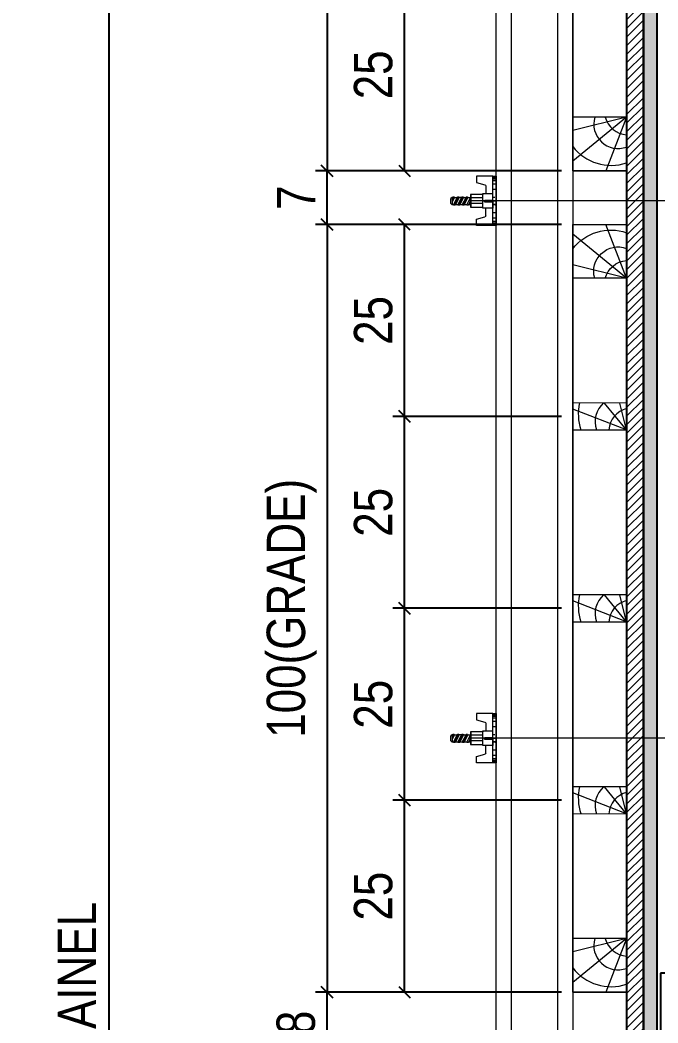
# Model space of a CAD drawing. Header units: millimetres. Extents: x 13777 to 27878, y -21631 to 6985.
# Drawn here: x 23317.3 to 23483.7, y -1618.7 to -1357.5 of the extents above; entities that cross this region are included whole.
import ezdxf

# ---------------------------------------------------------------- set-up
doc = ezdxf.new("R2010")
doc.units = ezdxf.units.MM
for name, color, linetype in [('CHAPA', 1, 'Continuous'), ('COTA', 241, 'Continuous'), ('SARRAFO', 251, 'Continuous')]:
    doc.layers.add(name, color=color, linetype=linetype)
for name, color, linetype, lineweight in [('Hachura', 251, 'Continuous', 9), ('Madeira', 126, 'Continuous', 18), ('Perfil Metálico', 224, 'Continuous', 18)]:
    doc.layers.add(name, color=color, linetype=linetype, lineweight=lineweight)
doc.styles.add('COTA TECNICA 2X', font='techl___.ttf', dxfattribs={"height": 10})
doc.styles.add('ROMANS', font='romans.shx')
doc.dimstyles.new('SECAO PILAR', dxfattribs={"dimtxt": 10, "dimasz": 3, "dimexe": 3, "dimexo": 3, "dimgap": 3, "dimtad": 1, "dimdec": 1, "dimlfac": 0.5, "dimzin": 12, "dimdsep": 46, "dimtxsty": 'COTA TECNICA 2X', "dimblk1": 'OBLIQUE', "dimblk2": 'OBLIQUE', "dimsah": 1, "dimcen": 0.9, "dimclrd": 256, "dimclre": 256, "dimclrt": 256, "dimadec": 1, "dimazin": 3, "dimtfac": 1, "dimtdec": 1, "dimtmove": 0, "dimatfit": 3, "dimfxl": 1, "dimtolj": 1, "dimtzin": 12, "dimarcsym": 0})
doc.dimstyles.new('SECÇÃO 2', dxfattribs={"dimtxt": 7, "dimasz": 6, "dimexe": 0.18, "dimexo": 2, "dimgap": -4, "dimtad": 3, "dimdec": 1, "dimlfac": 0.5, "dimzin": 12, "dimdsep": 46, "dimtxsty": 'ROMANS', "dimblk": 'ARCHTICK', "dimcen": 0.09, "dimse1": 1, "dimse2": 1, "dimsd1": 1, "dimsd2": 1, "dimclrd": 180, "dimclre": 5, "dimclrt": 1, "dimadec": 0, "dimazin": 3, "dimtfac": 1, "dimtdec": 1, "dimtofl": 0, "dimtmove": 0, "dimatfit": 3, "dimldrblk": 'ARCHTICK', "dimfxl": 1, "dimtolj": 1, "dimtzin": 0, "dimarcsym": 0})

# ---------------------------------------------------------------- blocks, each defined once
blk = doc.blocks.new('*D1255')
at = {"layer": 'COTA', "color": 180, "lineweight": -2, "transparency": 16777216}
for p, q in [((23531.97, -1386.29), (23512.97, -1386.29)), ((23512.97, -1386.29), (23512.97, -1401.29)), ((23531.97, -1401.29), (23531.97, -1386.29)), ((23512.97, -1401.29), (23531.97, -1401.29))]:
    blk.add_line(p, q, dxfattribs=at)
at = {"layer": 'Defpoints', "color": 0, "transparency": 16777216}
for p in [(23483.47, -1405.29), (23483.47, -1411.21), (23561.47, -1411.21)]:
    blk.add_point(p, dxfattribs=at)
at = {"layer": 'COTA', "color": 1, "transparency": 16777216, "insert": (23522.47, -1393.79), "char_height": 7, "attachment_point": 5, "style": 'ROMANS'}
blk.add_mtext('\\A1;39', dxfattribs=at)
blk = doc.blocks.new('_ArchTick')
at = {"color": 0, "linetype": 'ByBlock', "const_width": 0.15}
blk.add_lwpolyline([(-0.5, -0.5), (0.5, 0.5)], dxfattribs=at)
blk = doc.blocks.new('PONTALETE')
at = {"layer": 'Madeira'}
for q in [(2.71, 7), (7, 5.76), (7, 1.74)]:
    blk.add_line((0, 0), q, dxfattribs=at)
blk.add_lwpolyline([(0, 0), (7, 0), (7, 7), (0, 7)], close=True, dxfattribs=at)
for centre, radius, start, end in [((2.04, 0.06), 6.23, 37.2818, 109.0913), ((1.09, 0.9), 3.19, 343.603, 109.9847), ((-0.21, -0.78), 3.09, 14.6322, 86.0383)]:
    blk.add_arc(centre, radius, start, end, dxfattribs=at)
blk = doc.blocks.new('_Oblique')
at = {"color": 0, "linetype": 'ByBlock', "lineweight": -2}
blk.add_line((-0.5, -0.5), (0.5, 0.5), dxfattribs=at)
blk = doc.blocks.new('*D1274')
at = {"layer": 'COTA', "lineweight": -2, "transparency": 16777216}
for p, q in [((23458.5, -1346.72), (23414.56, -1346.72)), ((23417.56, -1396.72), (23417.56, -1346.72)), ((23458.49, -1396.72), (23414.56, -1396.72))]:
    blk.add_line(p, q, dxfattribs=at)
at = {"layer": 'Defpoints', "color": 0, "transparency": 16777216}
for p in [(23417.56, -1346.72), (23461.5, -1346.72), (23461.49, -1396.72)]:
    blk.add_point(p, dxfattribs=at)
at = {"layer": 'COTA', "lineweight": -2, "transparency": 16777216, "xscale": 3, "yscale": 3, "zscale": 3}
for p, rotation in [((23417.56, -1346.72), 90), ((23417.56, -1396.72), 270)]:
    blk.add_blockref('_Oblique', p, dxfattribs=dict(at, rotation=rotation))
at = {"layer": 'COTA', "transparency": 16777216, "insert": (23409.45, -1371.72), "char_height": 10, "attachment_point": 5, "rotation": 90, "style": 'COTA TECNICA 2X'}
blk.add_mtext('\\A1;25', dxfattribs=at)
blk = doc.blocks.new('*D1275')
at = {"layer": 'COTA', "lineweight": -2, "transparency": 16777216}
for p, q in [((23458.52, -1196.73), (23394.37, -1196.73)), ((23397.37, -1196.73), (23397.37, -1396.72)), ((23458.49, -1396.72), (23394.37, -1396.72))]:
    blk.add_line(p, q, dxfattribs=at)
at = {"layer": 'Defpoints', "color": 0, "transparency": 16777216}
for p in [(23461.52, -1196.73), (23397.37, -1396.72), (23461.49, -1396.72)]:
    blk.add_point(p, dxfattribs=at)
at = {"layer": 'COTA', "lineweight": -2, "transparency": 16777216, "xscale": 3, "yscale": 3, "zscale": 3}
for p, rotation in [((23397.37, -1196.73), 90), ((23397.37, -1396.72), 270)]:
    blk.add_blockref('_Oblique', p, dxfattribs=dict(at, rotation=rotation))
at = {"layer": 'COTA', "transparency": 16777216, "insert": (23388.15, -1296.72), "char_height": 10, "attachment_point": 5, "rotation": 90, "style": 'COTA TECNICA 2X'}
blk.add_mtext('\\A1;100(GRADE)', dxfattribs=at)
blk = doc.blocks.new('MEIO PONTALETE')
at = {"layer": 'Madeira'}
for q in [(2.71, 7), (3.5, 2.88), (3.5, 0.87)]:
    blk.add_line((0, 0), q, dxfattribs=at)
blk.add_lwpolyline([(0, 0), (3.5, 0), (3.5, 7), (0, 7)], close=True, dxfattribs=at)
for centre, radius, start, end in [((2.04, 0.06), 6.23, 76.4499, 109.0913), ((1.09, 0.9), 3.19, 40.9063, 109.9847), ((-0.21, -0.78), 3.09, 14.6322, 86.0383)]:
    blk.add_arc(centre, radius, start, end, dxfattribs=at)
blk = doc.blocks.new('*D1296')
at = {"layer": 'COTA', "lineweight": -2, "transparency": 16777216}
for p, q in [((23458.5, -1560.71), (23414.56, -1560.71)), ((23417.56, -1610.71), (23417.56, -1560.71)), ((23458.49, -1610.71), (23414.56, -1610.71))]:
    blk.add_line(p, q, dxfattribs=at)
at = {"layer": 'Defpoints', "color": 0, "transparency": 16777216}
for p in [(23417.56, -1560.71), (23461.5, -1560.71), (23461.49, -1610.71)]:
    blk.add_point(p, dxfattribs=at)
at = {"layer": 'COTA', "lineweight": -2, "transparency": 16777216, "xscale": 3, "yscale": 3, "zscale": 3}
for p, rotation in [((23417.56, -1560.71), 90), ((23417.56, -1610.71), 270)]:
    blk.add_blockref('_Oblique', p, dxfattribs=dict(at, rotation=rotation))
at = {"layer": 'COTA', "transparency": 16777216, "insert": (23409.45, -1585.71), "char_height": 10, "attachment_point": 5, "rotation": 90, "style": 'COTA TECNICA 2X'}
blk.add_mtext('\\A1;25', dxfattribs=at)
blk = doc.blocks.new('*D1297')
at = {"layer": 'COTA', "lineweight": -2, "transparency": 16777216}
for p, q in [((23458.51, -1410.72), (23394.37, -1410.72)), ((23397.37, -1410.72), (23397.37, -1610.71)), ((23458.49, -1610.71), (23394.37, -1610.71))]:
    blk.add_line(p, q, dxfattribs=at)
at = {"layer": 'Defpoints', "color": 0, "transparency": 16777216}
for p in [(23461.51, -1410.72), (23397.37, -1610.71), (23461.49, -1610.71)]:
    blk.add_point(p, dxfattribs=at)
at = {"layer": 'COTA', "lineweight": -2, "transparency": 16777216, "xscale": 3, "yscale": 3, "zscale": 3}
for p, rotation in [((23397.37, -1410.72), 90), ((23397.37, -1610.71), 270)]:
    blk.add_blockref('_Oblique', p, dxfattribs=dict(at, rotation=rotation))
at = {"layer": 'COTA', "transparency": 16777216, "insert": (23388.14, -1510.72), "char_height": 10, "attachment_point": 5, "rotation": 90, "style": 'COTA TECNICA 2X'}
blk.add_mtext('\\A1;100(GRADE)', dxfattribs=at)
blk = doc.blocks.new('*D1298')
at = {"layer": 'COTA', "lineweight": -2, "transparency": 16777216}
for p, q in [((23458.5, -1510.71), (23414.56, -1510.71)), ((23417.56, -1560.71), (23417.56, -1510.71)), ((23458.5, -1560.71), (23414.56, -1560.71))]:
    blk.add_line(p, q, dxfattribs=at)
at = {"layer": 'Defpoints', "color": 0, "transparency": 16777216}
for p in [(23417.56, -1510.71), (23461.5, -1510.71), (23461.5, -1560.71)]:
    blk.add_point(p, dxfattribs=at)
at = {"layer": 'COTA', "lineweight": -2, "transparency": 16777216, "xscale": 3, "yscale": 3, "zscale": 3}
for p, rotation in [((23417.56, -1510.71), 90), ((23417.56, -1560.71), 270)]:
    blk.add_blockref('_Oblique', p, dxfattribs=dict(at, rotation=rotation))
at = {"layer": 'COTA', "transparency": 16777216, "insert": (23409.45, -1535.71), "char_height": 10, "attachment_point": 5, "rotation": 90, "style": 'COTA TECNICA 2X'}
blk.add_mtext('\\A1;25', dxfattribs=at)
blk = doc.blocks.new('*D1299')
at = {"layer": 'COTA', "lineweight": -2, "transparency": 16777216}
for p, q in [((23458.5, -1460.71), (23414.56, -1460.71)), ((23417.56, -1510.71), (23417.56, -1460.71)), ((23458.5, -1510.71), (23414.56, -1510.71))]:
    blk.add_line(p, q, dxfattribs=at)
at = {"layer": 'Defpoints', "color": 0, "transparency": 16777216}
for p in [(23417.56, -1460.71), (23461.5, -1460.71), (23461.5, -1510.71)]:
    blk.add_point(p, dxfattribs=at)
at = {"layer": 'COTA', "lineweight": -2, "transparency": 16777216, "xscale": 3, "yscale": 3, "zscale": 3}
for p, rotation in [((23417.56, -1460.71), 90), ((23417.56, -1510.71), 270)]:
    blk.add_blockref('_Oblique', p, dxfattribs=dict(at, rotation=rotation))
at = {"layer": 'COTA', "transparency": 16777216, "insert": (23409.45, -1485.71), "char_height": 10, "attachment_point": 5, "rotation": 90, "style": 'COTA TECNICA 2X'}
blk.add_mtext('\\A1;25', dxfattribs=at)
blk = doc.blocks.new('*D1300')
at = {"layer": 'COTA', "lineweight": -2, "transparency": 16777216}
for p, q in [((23458.5, -1410.72), (23414.56, -1410.72)), ((23417.56, -1460.71), (23417.56, -1410.72)), ((23458.5, -1460.71), (23414.56, -1460.71))]:
    blk.add_line(p, q, dxfattribs=at)
at = {"layer": 'Defpoints', "color": 0, "transparency": 16777216}
for p in [(23417.56, -1410.72), (23461.5, -1410.72), (23461.5, -1460.71)]:
    blk.add_point(p, dxfattribs=at)
at = {"layer": 'COTA', "lineweight": -2, "transparency": 16777216, "xscale": 3, "yscale": 3, "zscale": 3}
for p, rotation in [((23417.56, -1410.72), 90), ((23417.56, -1460.71), 270)]:
    blk.add_blockref('_Oblique', p, dxfattribs=dict(at, rotation=rotation))
at = {"layer": 'COTA', "transparency": 16777216, "insert": (23409.45, -1435.72), "char_height": 10, "attachment_point": 5, "rotation": 90, "style": 'COTA TECNICA 2X'}
blk.add_mtext('\\A1;25', dxfattribs=at)
blk = doc.blocks.new('*D1352')
at = {"layer": 'COTA', "lineweight": -2, "transparency": 16777216}
for p, q in [((23458.46, -1610.71), (23394.37, -1610.71)), ((23397.37, -1626.74), (23397.37, -1610.71)), ((23458.52, -1626.74), (23394.37, -1626.74))]:
    blk.add_line(p, q, dxfattribs=at)
at = {"layer": 'Defpoints', "color": 0, "transparency": 16777216}
for p in [(23397.37, -1610.71), (23461.46, -1610.71), (23461.52, -1626.74)]:
    blk.add_point(p, dxfattribs=at)
at = {"layer": 'COTA', "lineweight": -2, "transparency": 16777216, "xscale": 3, "yscale": 3, "zscale": 3}
for p, rotation in [((23397.37, -1610.71), 90), ((23397.37, -1626.74), 270)]:
    blk.add_blockref('_Oblique', p, dxfattribs=dict(at, rotation=rotation))
at = {"layer": 'COTA', "transparency": 16777216, "insert": (23389.27, -1618.73), "char_height": 10, "attachment_point": 5, "rotation": 90, "style": 'COTA TECNICA 2X'}
blk.add_mtext('\\A1;8', dxfattribs=at)
blk = doc.blocks.new('*D1353')
at = {"layer": 'COTA', "lineweight": -2, "transparency": 16777216}
for p, q in [((23458.46, -1396.72), (23394.37, -1396.72)), ((23397.37, -1410.72), (23397.37, -1396.72)), ((23458.47, -1410.72), (23394.37, -1410.72))]:
    blk.add_line(p, q, dxfattribs=at)
at = {"layer": 'Defpoints', "color": 0, "transparency": 16777216}
for p in [(23397.37, -1396.72), (23461.46, -1396.72), (23461.47, -1410.72)]:
    blk.add_point(p, dxfattribs=at)
at = {"layer": 'COTA', "lineweight": -2, "transparency": 16777216, "xscale": 3, "yscale": 3, "zscale": 3}
for p, rotation in [((23397.37, -1396.72), 90), ((23397.37, -1410.72), 270)]:
    blk.add_blockref('_Oblique', p, dxfattribs=dict(at, rotation=rotation))
at = {"layer": 'COTA', "transparency": 16777216, "insert": (23389.29, -1403.72), "char_height": 10, "attachment_point": 5, "rotation": 90, "style": 'COTA TECNICA 2X'}
blk.add_mtext('\\A1;7', dxfattribs=at)
blk = doc.blocks.new('C')
at = {"layer": 'Hachura', "color": 0}
for p, q in [((0, 3.22), (0, -3.22)), ((0.45, 3.22), (0, 3.22)), ((0.46, 3.16), (0, 3.16)), ((0.46, 3.05), (0, 3.05)), ((0.46, 2.88), (0, 2.88)), ((0, 2.75), (0, -1.16)), ((0.46, 2.65), (0, 2.65)), ((0.45, -3.23), (0.45, 3.22)), ((0.45, 3.22), (2.58, 3.22)), ((2.58, 3.22), (2.58, 2.39)), ((0.46, 2.23), (0, 2.23)), ((0.46, 1.51), (0, 1.51)), ((1.35, 1.94), (1.35, 0.96)), ((2.58, 2.39), (1.47, 2.09)), ((0.39, 0.49), (0.17, 0.49)), ((1.74, 0.97), (0.45, 0.97)), ((1.45, 0.1), (0.45, 0.1)), ((1.74, -0.97), (1.74, 0.97)), ((1.74, 0.97), (1.74, 0.84)), ((1.74, 0.97), (1.74, 0.84)), ((1.74, 0.84), (3.35, 0.84)), ((3.35, 0.45), (1.74, 0.45)), ((3.32, 0.84), (3.32, -0.84)), ((3.35, 0.84), (3.35, -0.84)), ((3.68, 0.45), (3.35, 0.45)), ((3.84, -0.52), (3.35, 0.45)), ((3.35, 0.06), (3.67, -0.57)), ((3.68, 0.45), (4.16, -0.52)), ((3.72, 0.5), (4.25, -0.57)), ((4.37, -0.55), (3.83, 0.53)), ((4.15, 0.45), (3.93, 0.45)), ((4.42, -0.52), (3.93, 0.45)), ((4.15, 0.45), (4.26, 0.45)), ((4.26, 0.45), (4.74, -0.52)), ((4.3, 0.5), (4.83, -0.57)), ((4.95, -0.55), (4.41, 0.53)), ((4.51, 0.45), (4.84, 0.45)), ((5, -0.52), (4.51, 0.45)), ((4.84, 0.45), (5.32, -0.52)), ((4.88, 0.5), (5.41, -0.57)), ((5.53, -0.55), (4.99, 0.53)), ((5.58, -0.52), (5.09, 0.45)), ((5.42, 0.45), (5.09, 0.45)), ((5.58, -0.52), (5.09, 0.45)), ((5.42, 0.45), (5.74, -0.19)), ((5.46, 0.5), (5.74, -0.07)), ((5.74, 0.19), (5.57, 0.53)), ((5.74, 0.32), (5.68, 0.45)), ((5.68, 0.45), (5.74, 0.45)), ((5.74, 0.45), (5.9, 0.29)), ((5.74, 0.45), (5.74, -0.52)), ((5.9, -0.36), (5.9, 0.29)), ((0.45, 0), (0, 0)), ((0.08, -0.48), (0.29, -0.48)), ((0.29, -0.48), (0.4, -0.48)), ((0.45, 0), (0.45, -0.97)), ((0.45, -0.16), (1.45, -0.16)), ((0.45, -0.65), (0.45, -0.32)), ((0.45, -3.23), (0.45, -0.65)), ((0.45, -0.97), (1.74, -0.97)), ((1.35, -1.94), (1.35, -0.97)), ((3.35, -0.32), (1.74, -0.32)), ((3.35, -0.84), (1.74, -0.84)), ((3.35, -0.07), (3.58, -0.52)), ((3.35, -0.52), (3.58, -0.52)), ((3.84, -0.52), (4.16, -0.52)), ((4.42, -0.52), (4.74, -0.52)), ((4.63, -0.52), (4.74, -0.52)), ((5, -0.52), (5.32, -0.52)), ((5.58, -0.52), (5.74, -0.52)), ((5.74, -0.52), (5.9, -0.36)), ((5.74, -0.52), (5.74, -0.52)), ((0.46, -1.52), (0, -1.52)), ((0.46, -2.23), (0, -2.23)), ((2.58, -2.39), (1.47, -2.1)), ((2.58, -3.23), (2.58, -2.39)), ((0.46, -2.65), (0, -2.65)), ((0.46, -2.88), (0, -2.88)), ((0.46, -3.05), (0, -3.05)), ((0.46, -3.16), (0, -3.16)), ((0, -3.22), (2.57, -3.22))]:
    blk.add_line(p, q, dxfattribs=at)
for centre, radius, start, end in [((1.52, 1.94), 0.161, 104.7436, 180), ((1.44, -0.03), 0.129, 272.695, 87.305), ((3.81, 0.39), 0.143, 25.5688, 154.4312), ((4.39, 0.39), 0.143, 25.5688, 154.4312), ((4.97, 0.39), 0.143, 25.5688, 154.4312), ((5.55, 0.39), 0.143, 25.5688, 154.4312), ((0.17, -0.37), 0.174, 221.744, 317.8592), ((3.71, -0.4), 0.174, 222.1408, 318.256), ((4.29, -0.4), 0.174, 222.1408, 318.256), ((4.87, -0.4), 0.174, 222.1408, 318.256), ((5.45, -0.4), 0.174, 222.1408, 318.256), ((5.61, -0.4), 0.174, 317.8592, 318.256), ((1.52, -1.94), 0.161, 180, 255.2564)]:
    blk.add_arc(centre, radius, start, end, dxfattribs=at)
blk = doc.blocks.new('*D1294')
at = {"layer": 'COTA', "linetype": 'ByBlock', "lineweight": -2, "transparency": 16777216}
for p, q in [((23480.47, -1188.74), (23337.45, -1188.74)), ((23340.45, -1188.74), (23340.45, -2048.74)), ((23480.47, -2048.74), (23337.45, -2048.74))]:
    blk.add_line(p, q, dxfattribs=at)
at = {"layer": 'Defpoints', "color": 0, "linetype": 'ByBlock', "transparency": 16777216}
for p in [(23483.47, -1188.74), (23340.45, -2048.74), (23483.47, -2048.74)]:
    blk.add_point(p, dxfattribs=at)
at = {"layer": 'COTA', "linetype": 'ByBlock', "lineweight": -2, "transparency": 16777216, "xscale": 3, "yscale": 3, "zscale": 3}
for p, rotation in [((23340.45, -1188.74), 90), ((23340.45, -2048.74), 270)]:
    blk.add_blockref('_Oblique', p, dxfattribs=dict(at, rotation=rotation))
at = {"layer": 'COTA', "linetype": 'ByBlock', "transparency": 16777216, "insert": (23332.23, -1618.74), "char_height": 10, "attachment_point": 5, "rotation": 90, "style": 'COTA TECNICA 2X'}
blk.add_mtext('\\A1;430 PAINEL', dxfattribs=at)
blk = doc.blocks.new('*D1363')
at = {"layer": 'COTA', "color": 180, "lineweight": -2, "transparency": 16777216}
for p, q in [((23499.31, -1605.74), (23484.31, -1605.74)), ((23484.31, -1605.74), (23484.31, -1631.74)), ((23499.31, -1631.74), (23499.31, -1605.74)), ((23484.31, -1631.74), (23499.31, -1631.74))]:
    blk.add_line(p, q, dxfattribs=at)
at = {"layer": 'Defpoints', "color": 0, "transparency": 16777216}
for p in [(23483.47, -1188.74), (23503.31, -1188.74), (23483.47, -2048.74)]:
    blk.add_point(p, dxfattribs=at)
at = {"layer": 'COTA', "color": 1, "transparency": 16777216, "insert": (23491.81, -1618.74), "char_height": 7, "attachment_point": 5, "rotation": 90, "style": 'ROMANS'}
blk.add_mtext('\\A1;430', dxfattribs=at)

msp = doc.modelspace()

# ---------------------------------------------------------------- hatches: boundary and pattern name
at = {"layer": 'Hachura'}
h = msp.add_hatch(color=256, dxfattribs=at)
h.dxf.hatch_style = 1
h.paths.add_polyline_path([(23479.87, -2048.74), (23483.47, -2048.74), (23483.47, -1188.74), (23479.87, -1188.74)])
h = msp.add_hatch(dxfattribs=at)
h.set_pattern_fill('ANSI31', color=256, scale=0.5, angle=360, style=0)
h.set_pattern_definition([(45, (30228.2152, -246.5054), (-1.122532, 1.122532), [])])
h.paths.add_polyline_path([(23475.47, -2034.74), (23479.87, -2034.74), (23479.87, -1202.82), (23475.47, -1202.82)])

# ---------------------------------------------------------------- linework, layer by layer
at = {"layer": 'CHAPA'}
msp.add_lwpolyline([(23479.87, -2048.74), (23483.47, -2048.74), (23483.47, -1188.74), (23479.87, -1188.74)], close=True, dxfattribs=at)
at = {"layer": 'Hachura'}
for p, q in [((23614.27, -1404.56), (23434.46, -1404.56)), ((23614.27, -1544.56), (23434.46, -1544.56))]:
    msp.add_line(p, q, dxfattribs=at)
at = {"layer": 'Madeira'}
for points in [[(23475.47, -1396.74), (23461.47, -1396.72), (23461.47, -1196.73), (23475.47, -1196.74)], [(23475.47, -1610.73), (23461.47, -1610.71), (23461.47, -1410.72), (23475.47, -1410.74)]]:
    msp.add_lwpolyline(points, close=True, dxfattribs=at)
at = {"layer": 'Perfil Metálico'}
for points in [[(23441.43, -1196.75), (23461.43, -1196.75), (23461.46, -2040.73), (23441.46, -2040.73)], [(23457.46, -2040.73), (23445.46, -2040.73), (23445.43, -1196.75), (23457.43, -1196.75)]]:
    msp.add_lwpolyline(points, close=True, dxfattribs=at)
at = {"layer": 'SARRAFO'}
msp.add_lwpolyline([(23479.87, -2048.74), (23479.87, -1188.74), (23475.47, -1188.74), (23475.47, -2048.74)], close=True, dxfattribs=at)
msp.add_lwpolyline([(23479.87, -2048.74), (23479.87, -1188.74), (23475.47, -1188.74), (23475.47, -2048.74)], close=True, dxfattribs=at)

# ---------------------------------------------------------------- block references
at = {"layer": 'Hachura', "linetype": 'Continuous', "xscale": -2, "yscale": 2, "zscale": 2}
for p in [(23441.46, -1404.55), (23441.46, -1544.55)]:
    msp.add_blockref('C', p, dxfattribs=at)
at = {"layer": 'Madeira'}
for name, p, xscale, yscale, zscale, rotation in [('PONTALETE', (23475.47, -1382.74), 2, 2, 2, 179.9370893031032), ('PONTALETE', (23475.45, -1424.74), -2, 2, 2, 359.9370893031033), ('MEIO PONTALETE', (23475.46, -1464.23), 1.999999997962732, 1.999999997962732, 1.999999997962732, 89.93708930310325), ('MEIO PONTALETE', (23475.46, -1514.23), 1.999999997962732, 1.999999997962732, 1.999999997962732, 89.93708930310325), ('MEIO PONTALETE', (23475.46, -1564.23), 1.999999997962732, 1.999999997962732, 1.999999997962732, 89.93708930310325), ('PONTALETE', (23475.47, -1596.73), 2, 2, 2, 179.9370893031032)]:
    msp.add_blockref(name, p, dxfattribs=dict(at, xscale=xscale, yscale=yscale, zscale=zscale, rotation=rotation))

# ---------------------------------------------------------------- dimensions: what is measured, and where the dimension line sits
at = {"layer": 'COTA', "linetype": 'ByBlock'}
dim = msp.add_linear_dim(base=(23340.45, -2048.74), p1=(23483.47, -1188.74), p2=(23483.47, -2048.74), angle=270, text='<> PAINEL', dimstyle='SECAO PILAR', override={"dimtmove": 1}, dxfattribs=at)
dim.commit()
dim.dimension.update_dxf_attribs({"geometry": '*D1294', "text_midpoint": (23332.23, -1618.74)})
at = {"layer": 'COTA'}
dim = msp.add_linear_dim(base=(23503.31, -1188.74), p1=(23483.47, -2048.74), p2=(23483.47, -1188.74), angle=90, dimstyle='SECÇÃO 2', dxfattribs=at)
dim.commit()
dim.dimension.update_dxf_attribs({"geometry": '*D1363', "text_midpoint": (23503.31, -1618.74), "dimtype": 160})
for base, p1, p2, picture, middle in [((23397.37, -1396.72), (23461.52, -1196.73), (23461.49, -1396.72), '*D1275', (23388.15, -1296.72)), ((23397.37, -1610.71), (23461.51, -1410.72), (23461.49, -1610.71), '*D1297', (23388.14, -1510.72))]:
    dim = msp.add_linear_dim(base=base, p1=p1, p2=p2, angle=90, text='<>(GRADE)', dimstyle='SECAO PILAR', dxfattribs=at)
    dim.commit()
    dim.dimension.update_dxf_attribs({"geometry": picture, "text_midpoint": middle})
for base, p1, p2, angle, dimstyle, picture, middle in [((23417.56, -1346.72), (23461.49, -1396.72), (23461.5, -1346.72), 90, 'SECAO PILAR', '*D1274', (23409.45, -1371.72)), ((23483.47, -1405.29), (23561.47, -1411.21), (23483.47, -1411.21), 180, 'SECÇÃO 2', '*D1255', (23522.47, -1393.79)), ((23397.37, -1396.72), (23461.47, -1410.72), (23461.46, -1396.72), 90, 'SECAO PILAR', '*D1353', (23389.29, -1403.72)), ((23417.56, -1410.72), (23461.5, -1460.71), (23461.5, -1410.72), 90, 'SECAO PILAR', '*D1300', (23409.45, -1435.72)), ((23417.56, -1460.71), (23461.5, -1510.71), (23461.5, -1460.71), 90, 'SECAO PILAR', '*D1299', (23409.45, -1485.71)), ((23417.56, -1510.71), (23461.5, -1560.71), (23461.5, -1510.71), 90, 'SECAO PILAR', '*D1298', (23409.45, -1535.71)), ((23417.56, -1560.71), (23461.49, -1610.71), (23461.5, -1560.71), 90, 'SECAO PILAR', '*D1296', (23409.45, -1585.71)), ((23397.37, -1610.71), (23461.52, -1626.74), (23461.46, -1610.71), 90, 'SECAO PILAR', '*D1352', (23389.27, -1618.73))]:
    dim = msp.add_linear_dim(base=base, p1=p1, p2=p2, angle=angle, dimstyle=dimstyle, dxfattribs=at)
    dim.commit()
    dim.dimension.update_dxf_attribs({"geometry": picture, "text_midpoint": middle})

doc.saveas('drawing.dxf')
